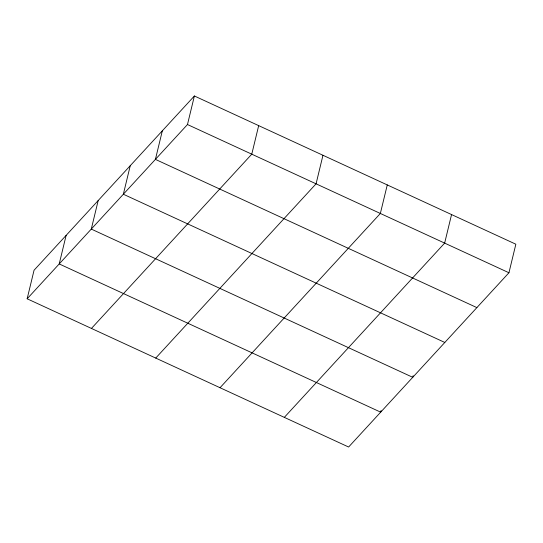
<?xml version="1.0" encoding="UTF-8"?>
<svg xmlns="http://www.w3.org/2000/svg" width="543" height="543" viewBox="0 0 543 543"><rect width="100%" height="100%" fill="white"/><g stroke="black" fill="none" stroke-linecap="round" stroke-linejoin="round"><path stroke-width="0.81" d="M27.15 298.786L34.053 270.244L194.387 95.982L515.85 244.214L508.947 272.756L348.613 447.018L27.15 298.786L187.478 124.53L194.387 95.982M66.124 235.391L59.214 263.932L380.677 412.164L381.077 410.535M98.188 200.537L91.285 229.085L412.748 377.31L413.142 375.681M130.252 165.69L123.349 194.231L444.812 342.463M162.323 130.836L155.413 159.384L476.876 307.609M258.678 125.63L251.776 154.178L91.441 328.434M322.97 155.278L316.067 183.819L155.732 358.075M387.268 184.925L380.358 213.467L220.03 387.722M451.559 214.566L444.649 243.115L284.322 417.37M187.478 124.53L508.947 272.756"/></g></svg>
